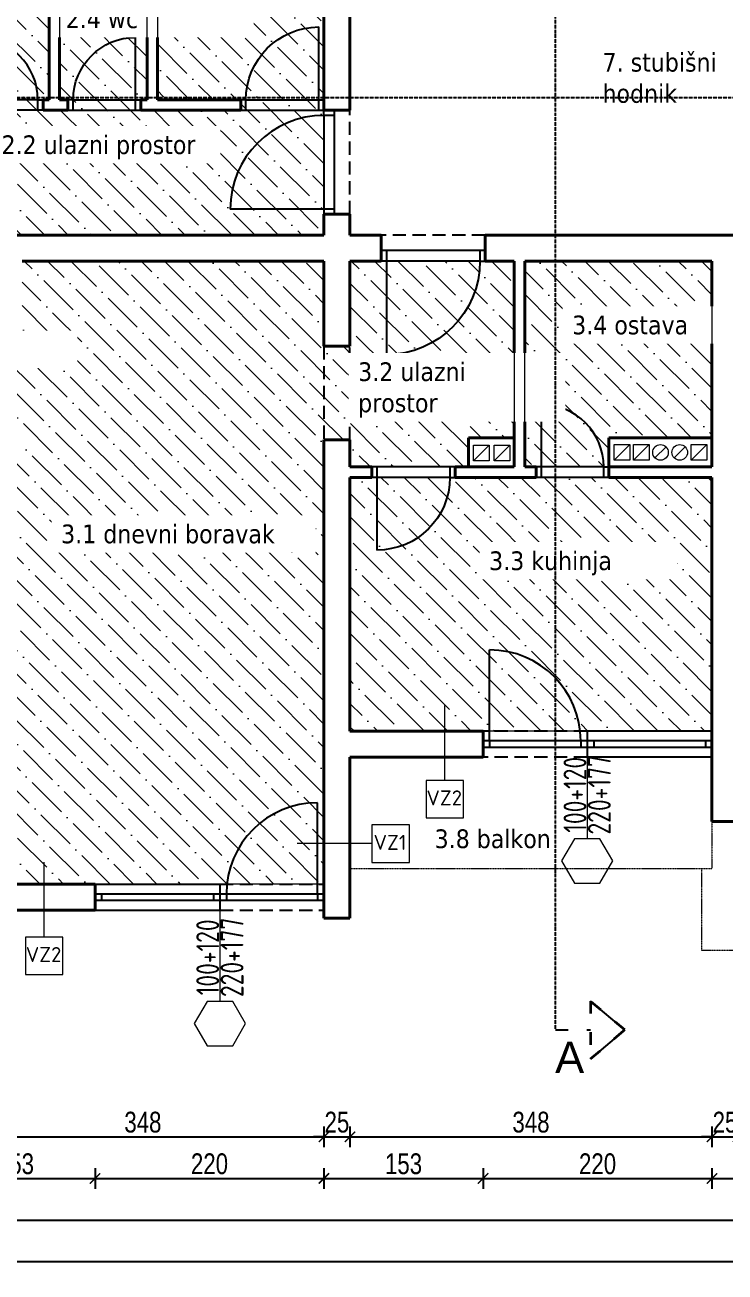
# Model space of a CAD drawing. Header units: millimetres. Extents: x 195897 to 285417, y -229751 to -116129.
# Drawn here: x 209480 to 210153, y -223787 to -222588 of the extents above; entities that cross this region are included whole.
import ezdxf
from ezdxf.enums import TextEntityAlignment as Align

# ---------------------------------------------------------------- set-up
doc = ezdxf.new("R2010")
doc.units = ezdxf.units.MM
doc.header["$PDMODE"] = 2
for name, pattern in [('ACAD_ISO03W100', [30, 12, -18]), ('HIDDEN', [0.375, 0.25, -0.125]), ('HIDDENX2', [19.05, 12.7, -6.35])]:
    doc.linetypes.add(name, pattern=pattern)
doc.layers.get('0').update_dxf_attribs({"lineweight": 0})
doc.layers.get('Defpoints').update_dxf_attribs({"color": 250, "lineweight": 0})
for name, color, linetype, lineweight in [('05-podgled-tanko', 144, 'HIDDEN', 0), ('06-hatch_grijano', 30, 'Continuous', 0), ('07-kote', 70, 'Continuous', 9), ('09-oznaka stavke', 1, 'Continuous', 0), ('5-TX', 113, 'Continuous', 5), ('Kote', 1, 'Continuous', 15), ('TP_01 - 0.50', 1, 'Continuous', 40), ('TP_07 - 0.20', 255, 'Continuous', 20)]:
    doc.layers.add(name, color=color, linetype=linetype, lineweight=lineweight)
for name, color, linetype in [('TP_Hidden', 8, 'HIDDENX2'), ('TP_Otvori', 8, 'Continuous'), ('TP_Otvori.block', 8, 'Continuous'), ('zidovi', 1, 'Continuous')]:
    doc.layers.add(name, color=color, linetype=linetype)
doc.styles.add('isocpeur', font='isocpeur.ttf')
doc.styles.add('OPIS', font='hrcom.shx', dxfattribs={"width": 0.8, "height": 20})
doc.styles.add('tahoma10', font='tahoma.ttf', dxfattribs={"height": 2})
doc.styles.add('Tekst15', font='arial.ttf', dxfattribs={"height": 15})
doc.dimstyles.new('ISO-25', dxfattribs={"dimtxt": 20, "dimasz": 10, "dimexe": 10, "dimexo": 10, "dimgap": 4, "dimtad": 1, "dimdec": 0, "dimtxsty": 'OPIS', "dimblk": 'ARCHTICK', "dimcen": 10, "dimdle": 10, "dimadec": 0, "dimazin": 0, "dimtfac": 1, "dimtdec": 0, "dimtix": 1, "dimtmove": 0, "dimatfit": 3, "dimldrblk": 'ARCHTICK', "dimfxl": 10, "dimfxlon": 1, "dimarcsym": 0})

# ---------------------------------------------------------------- blocks, each defined once
blk = doc.blocks.new('*U656')
at = {"layer": 'TP_Otvori'}
for p, q in [((5, 0), (5, 90)), ((5, 0), (0, 0)), ((95, 0), (5, 0)), ((5, -10), (5, 0)), ((95, -10), (95, 0)), ((95, 0), (100, 0)), ((100, -10), (0, -10))]:
    blk.add_line(p, q, dxfattribs=at)
blk.add_arc((5, 0), 90, 0, 90, dxfattribs=at)
blk = doc.blocks.new('*U655')
at = {"layer": 'TP_Otvori'}
for p, q in [((5, 0), (5, 70)), ((5, 0), (0, 0)), ((75, 0), (5, 0)), ((5, -10), (5, 0)), ((75, -10), (75, 0)), ((75, 0), (80, 0)), ((80, -10), (0, -10))]:
    blk.add_line(p, q, dxfattribs=at)
blk.add_arc((5, 0), 70, 0, 90, dxfattribs=at)
blk = doc.blocks.new('*U658')
at = {"layer": 'TP_Otvori'}
for p, q in [((5, 0), (5, 60)), ((5, 0), (0, 0)), ((65, 0), (5, 0)), ((5, -10), (5, 0)), ((65, -10), (65, 0)), ((65, 0), (70, 0)), ((70, -10), (0, -10))]:
    blk.add_line(p, q, dxfattribs=at)
blk.add_arc((5, 0), 60, 0, 90, dxfattribs=at)
blk = doc.blocks.new('_ArchTick')
at = {"color": 0, "linetype": 'ByBlock', "lineweight": 0, "const_width": 0.15}
blk.add_lwpolyline([(-0.5, -0.5), (0.5, 0.5)], dxfattribs=at)
blk = doc.blocks.new('*D951')
at = {"layer": '07-kote', "color": 0, "linetype": 'Continuous', "lineweight": -2, "ltscale": 0.5, "transparency": 16777216}
for p, q in [((209419.4, -223647.1), (209419.4, -223667.1)), ((209767.4, -223647.1), (209767.4, -223667.1)), ((209409.4, -223657.1), (209777.4, -223657.1))]:
    blk.add_line(p, q, dxfattribs=at)
at = {"layer": 'Defpoints', "color": 0, "linetype": 'Continuous', "ltscale": 0.5, "transparency": 16777216}
for p in [(209419.4, -223509), (209767.4, -223514.5), (209767.4, -223657.1)]:
    blk.add_point(p, dxfattribs=at)
at = {"layer": '07-kote', "color": 0, "linetype": 'Continuous', "lineweight": -2, "ltscale": 0.5, "transparency": 16777216, "xscale": 10, "yscale": 10, "zscale": 10, "rotation": 180}
blk.add_blockref('_ArchTick', (209419.4, -223657.1), dxfattribs=at)
at = {"layer": '07-kote', "color": 0, "linetype": 'Continuous', "lineweight": -2, "ltscale": 0.5, "transparency": 16777216, "xscale": 10, "yscale": 10, "zscale": 10}
blk.add_blockref('_ArchTick', (209767.4, -223657.1), dxfattribs=at)
at = {"layer": '07-kote', "color": 0, "linetype": 'Continuous', "lineweight": 15, "ltscale": 0.5, "transparency": 16777216, "insert": (209593.4, -223643.1), "char_height": 20, "attachment_point": 5, "style": 'OPIS'}
blk.add_mtext('348', dxfattribs=at)
blk = doc.blocks.new('*D952')
at = {"layer": '07-kote', "color": 0, "linetype": 'Continuous', "lineweight": -2, "ltscale": 0.5, "transparency": 16777216}
for p, q in [((209767.4, -223647.1), (209767.4, -223667.1)), ((209792.4, -223647.1), (209792.4, -223667.1)), ((209767.4, -223657.1), (209757.4, -223657.1)), ((209767.4, -223657.1), (209792.4, -223657.1)), ((209792.4, -223657.1), (209802.4, -223657.1))]:
    blk.add_line(p, q, dxfattribs=at)
at = {"layer": 'Defpoints', "color": 0, "linetype": 'Continuous', "ltscale": 0.5, "transparency": 16777216}
for p in [(209767.4, -223514.5), (209792.4, -223514.5), (209792.4, -223657.1)]:
    blk.add_point(p, dxfattribs=at)
at = {"layer": '07-kote', "color": 0, "linetype": 'Continuous', "lineweight": -2, "ltscale": 0.5, "transparency": 16777216, "xscale": 10, "yscale": 10, "zscale": 10}
blk.add_blockref('_ArchTick', (209767.4, -223657.1), dxfattribs=at)
at = {"layer": '07-kote', "color": 0, "linetype": 'Continuous', "lineweight": -2, "ltscale": 0.5, "transparency": 16777216, "xscale": 10, "yscale": 10, "zscale": 10, "rotation": 180}
blk.add_blockref('_ArchTick', (209792.4, -223657.1), dxfattribs=at)
at = {"layer": '07-kote', "color": 0, "linetype": 'Continuous', "lineweight": 15, "ltscale": 0.5, "transparency": 16777216, "insert": (209779.9, -223643.1), "char_height": 20, "attachment_point": 5, "style": 'OPIS'}
blk.add_mtext('25', dxfattribs=at)
blk = doc.blocks.new('*D953')
at = {"layer": '07-kote', "color": 0, "linetype": 'Continuous', "lineweight": -2, "ltscale": 0.5, "transparency": 16777216}
for p, q in [((209792.4, -223647.1), (209792.4, -223667.1)), ((210140.4, -223647.1), (210140.4, -223667.1)), ((209782.4, -223657.1), (210150.4, -223657.1))]:
    blk.add_line(p, q, dxfattribs=at)
at = {"layer": 'Defpoints', "color": 0, "linetype": 'Continuous', "ltscale": 0.5, "transparency": 16777216}
for p in [(210140.4, -223421.5), (209792.4, -223514.5), (210140.4, -223657.1)]:
    blk.add_point(p, dxfattribs=at)
at = {"layer": '07-kote', "color": 0, "linetype": 'Continuous', "lineweight": -2, "ltscale": 0.5, "transparency": 16777216, "xscale": 10, "yscale": 10, "zscale": 10, "rotation": 180}
blk.add_blockref('_ArchTick', (209792.4, -223657.1), dxfattribs=at)
at = {"layer": '07-kote', "color": 0, "linetype": 'Continuous', "lineweight": -2, "ltscale": 0.5, "transparency": 16777216, "xscale": 10, "yscale": 10, "zscale": 10}
blk.add_blockref('_ArchTick', (210140.4, -223657.1), dxfattribs=at)
at = {"layer": '07-kote', "color": 0, "linetype": 'Continuous', "lineweight": 15, "ltscale": 0.5, "transparency": 16777216, "insert": (209966.4, -223643.1), "char_height": 20, "attachment_point": 5, "style": 'OPIS'}
blk.add_mtext('348', dxfattribs=at)
blk = doc.blocks.new('*D954')
at = {"layer": '07-kote', "color": 0, "linetype": 'Continuous', "lineweight": -2, "ltscale": 0.5, "transparency": 16777216}
for p, q in [((210140.4, -223647.1), (210140.4, -223667.1)), ((210165.4, -223647.1), (210165.4, -223667.1)), ((210140.4, -223657.1), (210130.4, -223657.1)), ((210140.4, -223657.1), (210165.4, -223657.1)), ((210165.4, -223657.1), (210175.4, -223657.1))]:
    blk.add_line(p, q, dxfattribs=at)
at = {"layer": 'Defpoints', "color": 0, "linetype": 'Continuous', "ltscale": 0.5, "transparency": 16777216}
for p in [(210140.4, -223421.5), (210165.4, -223421.5), (210165.4, -223657.1)]:
    blk.add_point(p, dxfattribs=at)
at = {"layer": '07-kote', "color": 0, "linetype": 'Continuous', "lineweight": -2, "ltscale": 0.5, "transparency": 16777216, "xscale": 10, "yscale": 10, "zscale": 10}
blk.add_blockref('_ArchTick', (210140.4, -223657.1), dxfattribs=at)
at = {"layer": '07-kote', "color": 0, "linetype": 'Continuous', "lineweight": -2, "ltscale": 0.5, "transparency": 16777216, "xscale": 10, "yscale": 10, "zscale": 10, "rotation": 180}
blk.add_blockref('_ArchTick', (210165.4, -223657.1), dxfattribs=at)
at = {"layer": '07-kote', "color": 0, "linetype": 'Continuous', "lineweight": 15, "ltscale": 0.5, "transparency": 16777216, "insert": (210152.9, -223643.1), "char_height": 20, "attachment_point": 5, "style": 'OPIS'}
blk.add_mtext('25', dxfattribs=at)
blk = doc.blocks.new('*D978')
at = {"layer": '07-kote', "color": 0, "linetype": 'Continuous', "lineweight": -2, "ltscale": 0.5, "transparency": 16777216}
for p, q in [((209384.4, -223697.1), (209557.4, -223697.1)), ((209394.4, -223687.1), (209394.4, -223707.1)), ((209547.4, -223687.1), (209547.4, -223707.1))]:
    blk.add_line(p, q, dxfattribs=at)
at = {"layer": 'Defpoints', "color": 0, "linetype": 'Continuous', "ltscale": 0.5, "transparency": 16777216}
for p in [(209394.4, -223404.7), (209547.4, -223509.7), (209547.4, -223697.1)]:
    blk.add_point(p, dxfattribs=at)
at = {"layer": '07-kote', "color": 0, "linetype": 'Continuous', "lineweight": -2, "ltscale": 0.5, "transparency": 16777216, "xscale": 10, "yscale": 10, "zscale": 10, "rotation": 180}
blk.add_blockref('_ArchTick', (209394.4, -223697.1), dxfattribs=at)
at = {"layer": '07-kote', "color": 0, "linetype": 'Continuous', "lineweight": -2, "ltscale": 0.5, "transparency": 16777216, "xscale": 10, "yscale": 10, "zscale": 10}
blk.add_blockref('_ArchTick', (209547.4, -223697.1), dxfattribs=at)
at = {"layer": '07-kote', "color": 0, "linetype": 'Continuous', "lineweight": 15, "ltscale": 0.5, "transparency": 16777216, "insert": (209470.9, -223683.1), "char_height": 20, "attachment_point": 5, "style": 'OPIS'}
blk.add_mtext('153', dxfattribs=at)
blk = doc.blocks.new('*D979')
at = {"layer": '07-kote', "color": 0, "linetype": 'Continuous', "lineweight": -2, "ltscale": 0.5, "transparency": 16777216}
for p, q in [((209537.4, -223697.1), (209777.4, -223697.1)), ((209547.4, -223687.1), (209547.4, -223707.1)), ((209767.4, -223687.1), (209767.4, -223707.1))]:
    blk.add_line(p, q, dxfattribs=at)
at = {"layer": 'Defpoints', "color": 0, "linetype": 'Continuous', "ltscale": 0.5, "transparency": 16777216}
for p in [(209547.4, -223509.7), (209767.4, -223517.7), (209767.4, -223697.1)]:
    blk.add_point(p, dxfattribs=at)
at = {"layer": '07-kote', "color": 0, "linetype": 'Continuous', "lineweight": -2, "ltscale": 0.5, "transparency": 16777216, "xscale": 10, "yscale": 10, "zscale": 10, "rotation": 180}
blk.add_blockref('_ArchTick', (209547.4, -223697.1), dxfattribs=at)
at = {"layer": '07-kote', "color": 0, "linetype": 'Continuous', "lineweight": -2, "ltscale": 0.5, "transparency": 16777216, "xscale": 10, "yscale": 10, "zscale": 10}
blk.add_blockref('_ArchTick', (209767.4, -223697.1), dxfattribs=at)
at = {"layer": '07-kote', "color": 0, "linetype": 'Continuous', "lineweight": 15, "ltscale": 0.5, "transparency": 16777216, "insert": (209657.4, -223683.1), "char_height": 20, "attachment_point": 5, "style": 'OPIS'}
blk.add_mtext('220', dxfattribs=at)
blk = doc.blocks.new('*D980')
at = {"layer": '07-kote', "color": 0, "linetype": 'Continuous', "lineweight": -2, "ltscale": 0.5, "transparency": 16777216}
for p, q in [((209757.4, -223697.1), (209930.4, -223697.1)), ((209767.4, -223687.1), (209767.4, -223707.1)), ((209920.4, -223687.1), (209920.4, -223707.1))]:
    blk.add_line(p, q, dxfattribs=at)
at = {"layer": 'Defpoints', "color": 0, "linetype": 'Continuous', "ltscale": 0.5, "transparency": 16777216}
for p in [(209920.4, -223362.7), (209767.4, -223517.7), (209920.4, -223697.1)]:
    blk.add_point(p, dxfattribs=at)
at = {"layer": '07-kote', "color": 0, "linetype": 'Continuous', "lineweight": -2, "ltscale": 0.5, "transparency": 16777216, "xscale": 10, "yscale": 10, "zscale": 10, "rotation": 180}
blk.add_blockref('_ArchTick', (209767.4, -223697.1), dxfattribs=at)
at = {"layer": '07-kote', "color": 0, "linetype": 'Continuous', "lineweight": -2, "ltscale": 0.5, "transparency": 16777216, "xscale": 10, "yscale": 10, "zscale": 10}
blk.add_blockref('_ArchTick', (209920.4, -223697.1), dxfattribs=at)
at = {"layer": '07-kote', "color": 0, "linetype": 'Continuous', "lineweight": 15, "ltscale": 0.5, "transparency": 16777216, "insert": (209843.9, -223683.1), "char_height": 20, "attachment_point": 5, "style": 'OPIS'}
blk.add_mtext('153', dxfattribs=at)
blk = doc.blocks.new('*D981')
at = {"layer": '07-kote', "color": 0, "linetype": 'Continuous', "lineweight": -2, "ltscale": 0.5, "transparency": 16777216}
for p, q in [((209910.4, -223697.1), (210150.4, -223697.1)), ((209920.4, -223687.1), (209920.4, -223707.1)), ((210140.4, -223687.1), (210140.4, -223707.1))]:
    blk.add_line(p, q, dxfattribs=at)
at = {"layer": 'Defpoints', "color": 0, "linetype": 'Continuous', "ltscale": 0.5, "transparency": 16777216}
for p in [(209920.4, -223362.7), (210140.4, -223362.7), (210140.4, -223697.1)]:
    blk.add_point(p, dxfattribs=at)
at = {"layer": '07-kote', "color": 0, "linetype": 'Continuous', "lineweight": -2, "ltscale": 0.5, "transparency": 16777216, "xscale": 10, "yscale": 10, "zscale": 10, "rotation": 180}
blk.add_blockref('_ArchTick', (209920.4, -223697.1), dxfattribs=at)
at = {"layer": '07-kote', "color": 0, "linetype": 'Continuous', "lineweight": -2, "ltscale": 0.5, "transparency": 16777216, "xscale": 10, "yscale": 10, "zscale": 10}
blk.add_blockref('_ArchTick', (210140.4, -223697.1), dxfattribs=at)
at = {"layer": '07-kote', "color": 0, "linetype": 'Continuous', "lineweight": 15, "ltscale": 0.5, "transparency": 16777216, "insert": (210030.4, -223683.1), "char_height": 20, "attachment_point": 5, "style": 'OPIS'}
blk.add_mtext('220', dxfattribs=at)
blk = doc.blocks.new('*D982')
at = {"layer": '07-kote', "color": 0, "linetype": 'Continuous', "lineweight": -2, "ltscale": 0.5, "transparency": 16777216}
for p, q in [((210130.4, -223697.1), (210255.4, -223697.1)), ((210140.4, -223687.1), (210140.4, -223707.1)), ((210245.4, -223687.1), (210245.4, -223707.1))]:
    blk.add_line(p, q, dxfattribs=at)
at = {"layer": 'Defpoints', "color": 0, "linetype": 'Continuous', "ltscale": 0.5, "transparency": 16777216}
for p in [(210140.4, -223362.7), (210245.4, -223369.7), (210245.4, -223697.1)]:
    blk.add_point(p, dxfattribs=at)
at = {"layer": '07-kote', "color": 0, "linetype": 'Continuous', "lineweight": -2, "ltscale": 0.5, "transparency": 16777216, "xscale": 10, "yscale": 10, "zscale": 10, "rotation": 180}
blk.add_blockref('_ArchTick', (210140.4, -223697.1), dxfattribs=at)
at = {"layer": '07-kote', "color": 0, "linetype": 'Continuous', "lineweight": -2, "ltscale": 0.5, "transparency": 16777216, "xscale": 10, "yscale": 10, "zscale": 10}
blk.add_blockref('_ArchTick', (210245.4, -223697.1), dxfattribs=at)
at = {"layer": '07-kote', "color": 0, "linetype": 'Continuous', "lineweight": 15, "ltscale": 0.5, "transparency": 16777216, "insert": (210192.9, -223683.1), "char_height": 20, "attachment_point": 5, "style": 'OPIS'}
blk.add_mtext('105', dxfattribs=at)
blk = doc.blocks.new('*D1029')
at = {"layer": '07-kote', "color": 0, "linetype": 'Continuous', "lineweight": -2, "ltscale": 0.5, "transparency": 16777216}
for p, q in [((211911, -223225), (211911, -223424)), ((211901, -223235), (211921, -223235)), ((211901, -223414), (211921, -223414))]:
    blk.add_line(p, q, dxfattribs=at)
at = {"layer": 'Defpoints', "color": 0, "linetype": 'Continuous', "ltscale": 0.5, "transparency": 16777216}
for p in [(211361.8, -223235), (209625.8, -223414), (211911, -223414)]:
    blk.add_point(p, dxfattribs=at)
at = {"layer": '07-kote', "color": 0, "linetype": 'Continuous', "lineweight": -2, "ltscale": 0.5, "transparency": 16777216, "xscale": 10, "yscale": 10, "zscale": 10}
for p, rotation in [((211911, -223235), 90), ((211911, -223414), 270)]:
    blk.add_blockref('_ArchTick', p, dxfattribs=dict(at, rotation=rotation))
at = {"layer": '07-kote', "color": 0, "linetype": 'Continuous', "lineweight": 15, "ltscale": 0.5, "transparency": 16777216, "insert": (211897, -223324.5), "char_height": 20, "attachment_point": 5, "rotation": 90, "style": 'OPIS'}
blk.add_mtext('179', dxfattribs=at)
blk = doc.blocks.new('*D1030')
at = {"layer": '07-kote', "color": 0, "linetype": 'Continuous', "lineweight": -2, "ltscale": 0.5, "transparency": 16777216}
for p, q in [((211911, -223414), (211911, -223404)), ((211901, -223414), (211921, -223414)), ((211911, -223414), (211911, -223439)), ((211901, -223439), (211921, -223439)), ((211911, -223439), (211911, -223449))]:
    blk.add_line(p, q, dxfattribs=at)
at = {"layer": 'Defpoints', "color": 0, "linetype": 'Continuous', "ltscale": 0.5, "transparency": 16777216}
for p in [(209625.8, -223414), (209625.8, -223439), (211911, -223439)]:
    blk.add_point(p, dxfattribs=at)
at = {"layer": '07-kote', "color": 0, "linetype": 'Continuous', "lineweight": -2, "ltscale": 0.5, "transparency": 16777216, "xscale": 10, "yscale": 10, "zscale": 10}
for p, rotation in [((211911, -223414), 270), ((211911, -223439), 90)]:
    blk.add_blockref('_ArchTick', p, dxfattribs=dict(at, rotation=rotation))
at = {"layer": '07-kote', "color": 0, "linetype": 'Continuous', "lineweight": 15, "ltscale": 0.5, "transparency": 16777216, "insert": (211897, -223426.5), "char_height": 20, "attachment_point": 5, "rotation": 90, "style": 'OPIS'}
blk.add_mtext('25', dxfattribs=at)
blk = doc.blocks.new('*D1031')
at = {"layer": '07-kote', "color": 0, "linetype": 'Continuous', "lineweight": -2, "ltscale": 0.5, "transparency": 16777216}
for p, q in [((211911, -223429), (211911, -223457)), ((211901, -223439), (211921, -223439)), ((211901, -223447), (211921, -223447))]:
    blk.add_line(p, q, dxfattribs=at)
at = {"layer": 'Defpoints', "color": 0, "linetype": 'Continuous', "ltscale": 0.5, "transparency": 16777216}
for p in [(209625.8, -223439), (209934.8, -223447), (211911, -223447)]:
    blk.add_point(p, dxfattribs=at)
at = {"layer": '07-kote', "color": 0, "linetype": 'Continuous', "lineweight": -2, "ltscale": 0.5, "transparency": 16777216, "xscale": 10, "yscale": 10, "zscale": 10}
for p, rotation in [((211911, -223439), 90), ((211911, -223447), 270)]:
    blk.add_blockref('_ArchTick', p, dxfattribs=dict(at, rotation=rotation))
at = {"layer": '07-kote', "color": 0, "linetype": 'Continuous', "lineweight": 15, "ltscale": 0.5, "transparency": 16777216, "insert": (211884.8, -223461.2), "char_height": 20, "attachment_point": 5, "rotation": 90, "style": 'OPIS'}
blk.add_mtext('8', dxfattribs=at)
blk = doc.blocks.new('*D1151')
at = {"layer": '07-kote', "color": 0, "linetype": 'ByBlock', "lineweight": -2, "ltscale": 5, "transparency": 16777216}
for p, q in [((208722.4, -221724), (208722.4, -223524)), ((208732.4, -221734), (208712.4, -221734)), ((208732.4, -223514), (208712.4, -223514))]:
    blk.add_line(p, q, dxfattribs=at)
at = {"layer": 'Defpoints', "color": 0, "linetype": 'ByBlock', "ltscale": 5, "transparency": 16777216}
for p in [(209792.4, -221734), (208722.4, -223514), (209394.4, -223514)]:
    blk.add_point(p, dxfattribs=at)
at = {"layer": '07-kote', "color": 0, "linetype": 'ByBlock', "lineweight": -2, "ltscale": 5, "transparency": 16777216, "xscale": 10, "yscale": 10, "zscale": 10}
for p, rotation in [((208722.4, -221734), 90), ((208722.4, -223514), 270)]:
    blk.add_blockref('_ArchTick', p, dxfattribs=dict(at, rotation=rotation))
at = {"layer": '07-kote', "color": 0, "linetype": 'ByBlock', "ltscale": 5, "transparency": 16777216, "insert": (208708.4, -222624), "char_height": 20, "attachment_point": 5, "rotation": 90, "style": 'OPIS'}
blk.add_mtext('1780', dxfattribs=at)
blk = doc.blocks.new('*D1154')
at = {"layer": '07-kote', "color": 0, "linetype": 'ByBlock', "lineweight": -2, "ltscale": 5, "transparency": 16777216}
for p, q in [((209021.4, -223727.1), (209021.4, -223747.1)), ((211655.4, -223727.1), (211655.4, -223747.1)), ((209011.4, -223737.1), (211665.4, -223737.1))]:
    blk.add_line(p, q, dxfattribs=at)
at = {"layer": 'Defpoints', "color": 0, "linetype": 'ByBlock', "ltscale": 5, "transparency": 16777216}
for p in [(211655.4, -223234), (209021.4, -223419), (211655.4, -223737.1)]:
    blk.add_point(p, dxfattribs=at)
at = {"layer": '07-kote', "color": 0, "linetype": 'ByBlock', "lineweight": -2, "ltscale": 5, "transparency": 16777216, "xscale": 10, "yscale": 10, "zscale": 10, "rotation": 180}
blk.add_blockref('_ArchTick', (209021.4, -223737.1), dxfattribs=at)
at = {"layer": '07-kote', "color": 0, "linetype": 'ByBlock', "lineweight": -2, "ltscale": 5, "transparency": 16777216, "xscale": 10, "yscale": 10, "zscale": 10}
blk.add_blockref('_ArchTick', (211655.4, -223737.1), dxfattribs=at)
at = {"layer": '07-kote', "color": 0, "linetype": 'ByBlock', "ltscale": 5, "transparency": 16777216, "insert": (210338.4, -223723.1), "char_height": 20, "attachment_point": 5, "style": 'OPIS'}
blk.add_mtext('2634', dxfattribs=at)
blk = doc.blocks.new('*D1156')
at = {"layer": '07-kote', "color": 0, "linetype": 'ByBlock', "lineweight": -2, "ltscale": 5, "transparency": 16777216}
for p, q in [((211951, -223344), (211951, -223457)), ((211941, -223354), (211961, -223354)), ((211941, -223447), (211961, -223447))]:
    blk.add_line(p, q, dxfattribs=at)
at = {"layer": 'Defpoints', "color": 0, "linetype": 'ByBlock', "ltscale": 5, "transparency": 16777216}
for p in [(211630.4, -223354), (209792.4, -223447), (211951, -223447)]:
    blk.add_point(p, dxfattribs=at)
at = {"layer": '07-kote', "color": 0, "linetype": 'ByBlock', "lineweight": -2, "ltscale": 5, "transparency": 16777216, "xscale": 10, "yscale": 10, "zscale": 10}
for p, rotation in [((211951, -223354), 90), ((211951, -223447), 270)]:
    blk.add_blockref('_ArchTick', p, dxfattribs=dict(at, rotation=rotation))
at = {"layer": '07-kote', "color": 0, "linetype": 'ByBlock', "ltscale": 5, "transparency": 16777216, "insert": (211937, -223400.5), "char_height": 20, "attachment_point": 5, "rotation": 90, "style": 'OPIS'}
blk.add_mtext('93', dxfattribs=at)
blk = doc.blocks.new('*D1157')
at = {"layer": '07-kote', "color": 0, "linetype": 'ByBlock', "lineweight": -2, "ltscale": 5, "transparency": 16777216}
for p, q in [((211941, -223447), (211961, -223447)), ((211951, -223437), (211951, -223524)), ((211941, -223514), (211961, -223514))]:
    blk.add_line(p, q, dxfattribs=at)
at = {"layer": 'Defpoints', "color": 0, "linetype": 'ByBlock', "ltscale": 5, "transparency": 16777216}
for p in [(209792.4, -223447), (209394.4, -223514), (211951, -223514)]:
    blk.add_point(p, dxfattribs=at)
at = {"layer": '07-kote', "color": 0, "linetype": 'ByBlock', "lineweight": -2, "ltscale": 5, "transparency": 16777216, "xscale": 10, "yscale": 10, "zscale": 10}
for p, rotation in [((211951, -223447), 90), ((211951, -223514), 270)]:
    blk.add_blockref('_ArchTick', p, dxfattribs=dict(at, rotation=rotation))
at = {"layer": '07-kote', "color": 0, "linetype": 'ByBlock', "ltscale": 5, "transparency": 16777216, "insert": (211937, -223480.5), "char_height": 20, "attachment_point": 5, "rotation": 90, "style": 'OPIS'}
blk.add_mtext('67', dxfattribs=at)
blk = doc.blocks.new('*D1170')
at = {"layer": '07-kote', "color": 0, "linetype": 'ByBlock', "lineweight": -2, "ltscale": 5, "transparency": 16777216}
for p, q in [((208966.4, -223767.1), (208966.4, -223787.1)), ((211710.4, -223767.1), (211710.4, -223787.1)), ((208956.4, -223777.1), (211720.4, -223777.1))]:
    blk.add_line(p, q, dxfattribs=at)
at = {"layer": 'Defpoints', "color": 0, "linetype": 'ByBlock', "ltscale": 5, "transparency": 16777216}
for p in [(208966.4, -223747.1), (211710.4, -223747.1), (211710.4, -223777.1)]:
    blk.add_point(p, dxfattribs=at)
at = {"layer": '07-kote', "color": 0, "linetype": 'ByBlock', "lineweight": -2, "ltscale": 5, "transparency": 16777216, "xscale": 10, "yscale": 10, "zscale": 10, "rotation": 180}
blk.add_blockref('_ArchTick', (208966.4, -223777.1), dxfattribs=at)
at = {"layer": '07-kote', "color": 0, "linetype": 'ByBlock', "lineweight": -2, "ltscale": 5, "transparency": 16777216, "xscale": 10, "yscale": 10, "zscale": 10}
blk.add_blockref('_ArchTick', (211710.4, -223777.1), dxfattribs=at)
at = {"layer": '07-kote', "color": 0, "linetype": 'ByBlock', "ltscale": 5, "transparency": 16777216, "insert": (210338.4, -223763.1), "char_height": 20, "attachment_point": 5, "style": 'OPIS'}
blk.add_mtext('2744', dxfattribs=at)
blk = doc.blocks.new('*U65')
at = {"ltscale": 0.1}
blk.add_line((0.125, 0.375), (0.625, 0.375), dxfattribs=at)
blk.add_lwpolyline([(-0.125, 0.25), (-0.125, 0.5), (0.125, 0.5), (0.125, 0.25)], close=True, dxfattribs=at)
at = {"style": 'isocpeur'}
blk.add_attdef('sl', text='', height=0.1, dxfattribs=at).set_placement((0.005, 0.3336), align=Align.CENTER)
blk = doc.blocks.new('*U511')
at = {"ltscale": 0.1}
blk.add_line((0, 0.5), (0, 1), dxfattribs=at)
blk.add_lwpolyline([(0.125, 0.25), (-0.125, 0.25), (-0.125, 0.5), (0.125, 0.5)], close=True, dxfattribs=at)
at = {"style": 'isocpeur'}
blk.add_attdef('sl', text='', height=0.1, dxfattribs=at).set_placement((0.005, 0.3336), align=Align.CENTER)
blk = doc.blocks.new('*U1894')
blk.add_lwpolyline([(0, 31), (0, -59.2)])
blk.add_lwpolyline([(-12.6, -59.2), (-25.2, -81), (-12.6, -102.9), (12.6, -102.9), (25.2, -81), (12.6, -59.2)], close=True)
at = {"style": 'isocpeur', "width": 0.75}
for tag, p in [('SIR', (-12, -15.6)), ('VIS', (12, -15.6))]:
    blk.add_attdef(tag, text='', height=15, rotation=90, dxfattribs=at).set_placement(p, align=Align.MIDDLE)
blk.add_attdef('BR', text='', height=20, dxfattribs=at).set_placement((0, -81), align=Align.MIDDLE_CENTER)

msp = doc.modelspace()

# ---------------------------------------------------------------- hatches: boundary and pattern name
at = {"layer": '06-hatch_grijano'}
h = msp.add_hatch(dxfattribs=at)
h.set_pattern_fill('ANSI36', color=256, scale=5, angle=270, style=0)
h.paths.add_polyline_path([(209394.4, -222209), (209046.4, -222209), (209046.4, -222790), (209394.4, -222790), (209394.4, -222770), (209419.4, -222770), (209419.4, -222790), (209767.4, -222790), (209767.4, -222414), (209607.4, -222414), (209607.4, -222660), (209687.4, -222660), (209687.4, -222670), (209591.4, -222670), (209591.4, -222660), (209597.4, -222660), (209597.4, -222564), (209591.4, -222564), (209591.4, -222554), (209597.4, -222554), (209597.4, -222414), (209513.4, -222414), (209513.4, -222554), (209521.4, -222554), (209521.4, -222564), (209513.4, -222564), (209513.4, -222660), (209521.4, -222660), (209521.4, -222670), (209497.4, -222670), (209497.4, -222660), (209503.4, -222660), (209503.4, -222564), (209497.4, -222564), (209497.4, -222554), (209503.4, -222554), (209503.4, -222414), (209419.4, -222414), (209419.4, -222554), (209427.4, -222554), (209427.4, -222564), (209419.4, -222564), (209419.4, -222660), (209427.4, -222660), (209427.4, -222670), (209394.4, -222670)])
h.paths.add_polyline_path([(209451.7, -222722.6), (209651.3, -222722.6), (209651.3, -222683.7), (209451.7, -222683.7)], flags=24)
h.paths.add_polyline_path([(209137.2, -222494.1), (209355.7, -222494.1), (209355.7, -222455.2), (209137.2, -222455.2)], flags=24)
h.paths.add_polyline_path([(209167.3, -222529.5), (209279.9, -222529.5), (209279.9, -222490.6), (209167.3, -222490.6)], flags=24)
h.paths.add_polyline_path([(209688.9, -222339.3), (209888.6, -222339.3), (209888.6, -222300.4), (209688.9, -222300.4)], flags=9)
h.paths.add_polyline_path([(209480.2, -222342.3), (209561.3, -222342.3), (209561.3, -222303.4), (209480.2, -222303.4)], flags=25)
h = msp.add_hatch(dxfattribs=at)
h.set_pattern_fill('ANSI36', color=256, scale=5, angle=270, style=0)
h.paths.add_polyline_path([(209046.4, -222840), (209096.4, -222840), (209096.4, -222815), (209294.4, -222815), (209294.4, -222897), (209304.4, -222897), (209304.4, -222815), (209394.4, -222815), (209394.4, -222875), (209419.4, -222875), (209419.4, -222850), (209467.4, -222850), (209467.4, -222890), (209477.4, -222890), (209477.4, -222815), (209767.4, -222815), (209767.4, -222897), (209792.4, -222897), (209792.4, -222815), (209950.4, -222815), (209950.4, -222985), (209906.4, -222985), (209906.4, -223013), (209792.4, -223013), (209792.4, -222987), (209767.4, -222987), (209767.4, -223414), (209419.4, -223414), (209419.4, -223003), (209477.4, -223003), (209477.4, -222980), (209467.4, -222980), (209467.4, -222993), (209304.4, -222993), (209304.4, -222972), (209294.4, -222972), (209294.4, -222993), (209046.4, -222993)])
h.paths.add_polyline_path([(209794.2, -222970.9), (209908.8, -222970.9), (209908.8, -222902), (209794.2, -222902)], flags=24)
h.paths.add_polyline_path([(209509.2, -223096.8), (209727.7, -223096.8), (209727.7, -223057.9), (209509.2, -223057.9)], flags=24)
h.paths.add_polyline_path([(209343.9, -222919.5), (209468.4, -222919.5), (209468.4, -222880.6), (209343.9, -222880.6)], flags=24)
h.paths.add_polyline_path([(209091.9, -222899.9), (209253.3, -222899.9), (209253.3, -222861), (209091.9, -222861)], flags=24)
h.paths.add_polyline_path([(209160.5, -223150.7), (209270.6, -223150.7), (209270.6, -223111.8), (209160.5, -223111.8)], flags=25)
h.paths.add_polyline_path([(209920.5, -223122.6), (210051.1, -223122.6), (210051.1, -223083.7), (209920.5, -223083.7)], flags=9)
h = msp.add_hatch(dxfattribs=at)
h.set_pattern_fill('ANSI36', color=256, scale=5, angle=270, style=0)
h.paths.add_polyline_path([(209960.4, -222815), (210140.4, -222815), (210140.4, -222985), (210041.4, -222985), (210041.4, -223013), (209960.4, -223013)])
h.paths.add_polyline_path([(210000.3, -222895.5), (210122.6, -222895.5), (210122.6, -222856.6), (210000.3, -222856.6)], flags=24)
h = msp.add_hatch(dxfattribs=at)
h.set_pattern_fill('ANSI36', color=256, scale=5, angle=270, style=0)
h.paths.add_polyline_path([(209792.4, -223023), (210140.4, -223023), (210140.4, -223267), (209792.4, -223267)])
h.paths.add_polyline_path([(209920.5, -223122.6), (210051.1, -223122.6), (210051.1, -223083.7), (209920.5, -223083.7)], flags=24)

# ---------------------------------------------------------------- linework, layer by layer
at = {"layer": '05-podgled-tanko'}
for p in [(210140.4, -223354), (209792.4, -223399)]:
    msp.add_line(p, (210140.4, -223399), dxfattribs=at).dxf.unprotected_set("ltscale", 0)
msp.add_lwpolyline([(210140.4, -223354), (210169.2, -223354), (210169.2, -223477.8), (210130.6, -223477.8), (210130.6, -223399)], dxfattribs=at).dxf.unprotected_set("ltscale", 0)
at = {"layer": 'Defpoints', "linetype": 'ByBlock', "ltscale": 5}
for points in [[(208801.4, -223657.1), (212031, -223657.1)], [(208801.4, -223697.1), (212031, -223697.1)], [(208801.4, -223737.1), (212031, -223737.1)], [(208801.4, -223777.1), (212031, -223777.1)]]:
    msp.add_lwpolyline(points, dxfattribs=at)
at = {"layer": 'TP_01 - 0.50'}
for p, q in [((209607.4, -222414), (209607.4, -222660)), ((209767.4, -222414), (209767.4, -222660)), ((209792.4, -222414), (209792.4, -222670)), ((209503.4, -222564), (209503.4, -222660)), ((209513.4, -222564), (209513.4, -222660)), ((209597.4, -222564), (209597.4, -222660)), ((209497.4, -222660), (209503.4, -222660)), ((209497.4, -222660), (209497.4, -222670)), ((209521.4, -222660), (209513.4, -222660)), ((209521.4, -222660), (209521.4, -222670)), ((209597.4, -222660), (209591.4, -222660)), ((209591.4, -222660), (209591.4, -222670)), ((209607.4, -222660), (209687.4, -222660)), ((209687.4, -222660), (209687.4, -222670)), ((209767.4, -222660), (209767.4, -222670)), ((209497.4, -222670), (209521.4, -222670)), ((209591.4, -222670), (209687.4, -222670)), ((209792.4, -222670), (209767.4, -222670)), ((209767.4, -222770), (209767.4, -222790)), ((209792.4, -222770), (209767.4, -222770)), ((209792.4, -222770), (209792.4, -222790)), ((209419.4, -222790), (209767.4, -222790)), ((209792.4, -222790), (209822.4, -222790)), ((209822.4, -222790), (209822.4, -222815)), ((209922.4, -222790), (210165.4, -222790)), ((209922.4, -222790), (209922.4, -222815)), ((209477.4, -222815), (209767.4, -222815)), ((209767.4, -222815), (209767.4, -222897)), ((209792.4, -222815), (209822.4, -222815)), ((209792.4, -222815), (209792.4, -222897)), ((209922.4, -222815), (209950.4, -222815)), ((209950.4, -222815), (209950.4, -223013)), ((209960.4, -222815), (210140.4, -222815)), ((209960.4, -222815), (209960.4, -223013)), ((210140.4, -222815), (210140.4, -223013)), ((209767.4, -222897), (209792.4, -222897)), ((209767.4, -222987), (209767.4, -223414)), ((209767.4, -222987), (209792.4, -222987)), ((209792.4, -222987), (209792.4, -223013)), ((209906.4, -222985), (209906.4, -223013)), ((209950.4, -222985), (209906.4, -222985)), ((210041.4, -222985), (210139.4, -222985)), ((210041.4, -222985), (210041.4, -223013)), ((209792.4, -223013), (209813.4, -223013)), ((209813.4, -223013), (209813.4, -223023)), ((209893.4, -223013), (209950.4, -223013)), ((209893.4, -223013), (209893.4, -223023)), ((209960.4, -223013), (209971.4, -223013)), ((209971.4, -223013), (209971.4, -223023)), ((210041.4, -223013), (210140.4, -223013)), ((210041.4, -223013), (210041.4, -223023)), ((209792.4, -223023), (209792.4, -223267)), ((209792.4, -223023), (209813.4, -223023)), ((209893.4, -223023), (209971.4, -223023)), ((210041.4, -223023), (210140.4, -223023)), ((210140.4, -223023), (210140.4, -223224)), ((210140.4, -223354), (210140.4, -223224)), ((209792.4, -223267), (209920.4, -223267)), ((209920.4, -223292), (209920.4, -223267)), ((209792.4, -223292), (209792.4, -223447)), ((209792.4, -223292), (209920.4, -223292)), ((210140.4, -223354), (210165.4, -223354)), ((209419.4, -223414), (209547.4, -223414)), ((209547.4, -223414), (209547.4, -223439)), ((209767.4, -223414), (209767.4, -223447)), ((209419.4, -223439), (209547.4, -223439)), ((209792.4, -223447), (209767.4, -223447))]:
    msp.add_line(p, q, dxfattribs=at)
at = {"layer": 'TP_07 - 0.20'}
for p, q in [((209926.1, -222992), (209911.1, -223007)), ((209946.1, -222992), (209931.1, -223007)), ((210061.4, -222991.5), (210046.4, -223006.5)), ((210079.9, -222991.5), (210064.9, -223006.5)), ((210096.2, -222993.7), (210085.6, -223004.3)), ((210114.7, -222993.7), (210104.1, -223004.3)), ((210135.4, -222991.5), (210120.4, -223006.5))]:
    msp.add_line(p, q, dxfattribs=at)
for points in [[(209911.1, -222992), (209926.1, -222992), (209926.1, -223007), (209911.1, -223007)], [(209931.1, -222992), (209946.1, -222992), (209946.1, -223007), (209931.1, -223007)], [(210046.4, -222991.5), (210061.4, -222991.5), (210061.4, -223006.5), (210046.4, -223006.5)], [(210064.9, -222991.5), (210079.9, -222991.5), (210079.9, -223006.5), (210064.9, -223006.5)], [(210120.4, -222991.5), (210135.4, -222991.5), (210135.4, -223006.5), (210120.4, -223006.5)]]:
    msp.add_lwpolyline(points, close=True, dxfattribs=at)
for centre in [(210090.9, -222999), (210109.4, -222999)]:
    msp.add_circle(centre, 7.5, dxfattribs=at)
at = {"layer": 'TP_Hidden'}
for p, q in [((209792.4, -222770), (209792.4, -222670)), ((209922.4, -222790), (209822.4, -222790)), ((209767.4, -222897), (209767.4, -222987)), ((209792.4, -222987), (209792.4, -222897)), ((210020.4, -223267), (209920.4, -223267)), ((210020.4, -223292), (209920.4, -223292)), ((209667.4, -223414), (209767.4, -223414)), ((209667.4, -223439), (209767.4, -223439))]:
    msp.add_line(p, q, dxfattribs=at)
at = {"layer": 'TP_Otvori'}
for p, q in [((209926.7, -223276.4), (209926.7, -223188.9)), ((210020.4, -223267), (210020.4, -223292)), ((210140.4, -223267), (210020.4, -223267)), ((210020.4, -223276.4), (209920.4, -223276.4)), ((209926.7, -223276.4), (209926.7, -223282.7)), ((210014.2, -223276.4), (210014.2, -223282.7)), ((210140.4, -223276.4), (210020.4, -223276.4)), ((210026.7, -223276.4), (210026.7, -223282.7)), ((210134.2, -223276.4), (210134.2, -223282.7)), ((210020.4, -223282.7), (209920.4, -223282.7)), ((210140.4, -223282.7), (210020.4, -223282.7)), ((210140.4, -223292), (210020.4, -223292)), ((209761.2, -223423.4), (209761.2, -223335.9)), ((209547.4, -223414), (209667.4, -223414)), ((209667.4, -223414), (209667.4, -223439)), ((209547.4, -223423.4), (209667.4, -223423.4)), ((209547.4, -223429.7), (209667.4, -223429.7)), ((209553.7, -223423.4), (209553.7, -223429.7)), ((209661.2, -223423.4), (209661.2, -223429.7)), ((209667.4, -223423.4), (209767.4, -223423.4)), ((209667.4, -223429.7), (209767.4, -223429.7)), ((209673.7, -223423.4), (209673.7, -223429.7)), ((209761.2, -223423.4), (209761.2, -223429.7)), ((209547.4, -223439), (209667.4, -223439))]:
    msp.add_line(p, q, dxfattribs=at)
for centre, start, end in [((209926.7, -223276.4), 0, 90), ((209761.2, -223423.4), 90, 180)]:
    msp.add_arc(centre, 87.5, start, end, dxfattribs=at)
at = {"layer": 'zidovi'}
for q in [(210023.6, -223526.5), (210023.6, -223582.1)]:
    msp.add_line((210056.5, -223554.3), q, dxfattribs=at)
at = {"layer": 'zidovi', "linetype": 'ACAD_ISO03W100'}
msp.add_line((209990.1, -223554.3), (210023.6, -223554.3), dxfattribs=at)
at = {"layer": 'zidovi', "linetype": 'ACAD_ISO03W100', "lineweight": 35}
msp.add_lwpolyline([(210056.5, -223554.3), (210023.6, -223526.5), (210023.6, -223582.1), (210056.5, -223554.3)], dxfattribs=at)

# ---------------------------------------------------------------- block references
at = {"layer": '09-oznaka stavke', "linetype": 'HIDDEN', "ltscale": 50}
ref = msp.add_blockref('*U1894', (209667.4, -223469.3), dxfattribs=dict(at, xscale=0.9750000000000001, yscale=0.9750000000000001, zscale=0.9750000000000001, rotation=0.001792447738893826))
ref.add_attrib('SIR', '100+120', dxfattribs={"layer": '0', "height": 22, "rotation": 90.0018, "style": 'isocpeur', "width": 0.75}).set_placement((209655.7, -223484.5), align=Align.MIDDLE)
ref.add_attrib('VIS', '220+177', dxfattribs={"layer": '0', "height": 22, "rotation": 90.0018, "style": 'isocpeur', "width": 0.75}).set_placement((209679.1, -223484.5), align=Align.MIDDLE)
at = {"layer": '5-TX'}
ref = msp.add_blockref('*U65', (209831.6, -223429.2), dxfattribs=dict(at, xscale=-144.0000000000024, yscale=144.0000000000024, zscale=144.0000000000024, rotation=0.0001386217754983932))
ref.add_attrib('sl', 'VZ1', dxfattribs={"layer": '0', "height": 14.4, "rotation": 0.0001, "style": 'isocpeur'}).set_placement((209830.9, -223381.2), align=Align.CENTER)
ref = msp.add_blockref('*U511', (209498.6, -223537), dxfattribs=dict(at, xscale=-144.0000000000024, yscale=144.0000000000024, zscale=144.0000000000024, rotation=0.0001386217754983932))
ref.add_attrib('sl', 'VZ2', dxfattribs={"layer": '0', "height": 14.4, "rotation": 0.0001, "style": 'isocpeur'}).set_placement((209497.9, -223489), align=Align.CENTER)
at = {"layer": 'TP_Otvori.block', "xscale": -1}
for name, p in [('*U655', (209767.4, -222660)), ('*U658', (209591.4, -222660))]:
    msp.add_blockref(name, p, dxfattribs=at)
at = {"layer": 'TP_Otvori.block'}
for p in [(209427.4, -222660), (209971.4, -223013)]:
    msp.add_blockref('*U658', p, dxfattribs=at)
at = {"layer": 'TP_Otvori.block', "rotation": 89.99999999999999}
msp.add_blockref('*U656', (209767.4, -222770), dxfattribs=at)
at = {"layer": 'TP_Otvori.block', "xscale": -1, "rotation": 180}
for name, p in [('*U656', (209822.4, -222815)), ('*U655', (209813.4, -223023))]:
    msp.add_blockref(name, p, dxfattribs=at)

# ---------------------------------------------------------------- texts
at = {"layer": '07-kote', "linetype": 'ByBlock', "ltscale": 5, "insert": (210035.2, -222614.9), "char_height": 18, "attachment_point": 1, "style": 'tahoma10', "bg_fill": 2}
msp.add_mtext_dynamic_manual_height_columns('\\pt90;7. stubišni hodnik', width=171.793, gutter_width=10, heights=[70.5], dxfattribs=at)
at = {"layer": 'Kote', "insert": (209989.6, -223565.7), "char_height": 30, "width": 9972.386, "attachment_point": 1, "style": 'Tekst15'}
msp.add_mtext('\\A1;A', dxfattribs=at)

# ---------------------------------------------------------------- dimensions: what is measured, and where the dimension line sits
at = {"layer": '07-kote', "linetype": 'Continuous', "lineweight": 15, "ltscale": 0.5}
for base, p1, p2, picture, middle in [((210245.4, -223697.1), (210140.4, -223362.7), (210245.4, -223369.7), '*D982', (210192.9, -223683.1)), ((209547.4, -223697.1), (209394.4, -223404.7), (209547.4, -223509.7), '*D978', (209470.9, -223683.1)), ((210140.4, -223657.1), (209792.4, -223514.5), (210140.4, -223421.5), '*D953', (209966.4, -223643.1)), ((210165.4, -223657.1), (210140.4, -223421.5), (210165.4, -223421.5), '*D954', (210152.9, -223643.1)), ((209767.4, -223657.1), (209419.4, -223509), (209767.4, -223514.5), '*D951', (209593.4, -223643.1)), ((209767.4, -223697.1), (209547.4, -223509.7), (209767.4, -223517.7), '*D979', (209657.4, -223683.1)), ((209792.4, -223657.1), (209767.4, -223514.5), (209792.4, -223514.5), '*D952', (209779.9, -223643.1))]:
    dim = msp.add_linear_dim(base=base, p1=p1, p2=p2, dimstyle='ISO-25', override={"dimtmove": 1}, dxfattribs=at)
    dim.commit()
    dim.dimension.update_dxf_attribs({"geometry": picture, "text_midpoint": middle})
dim = msp.add_linear_dim(base=(211911, -223439), p1=(209625.8, -223414), p2=(209625.8, -223439), angle=90, dimstyle='ISO-25', override={"dimtmove": 1}, dxfattribs=at)
dim.commit()
dim.dimension.update_dxf_attribs({"geometry": '*D1030', "text_midpoint": (211897, -223426.5)})
dim = msp.add_linear_dim(base=(211911, -223447), p1=(209625.8, -223439), p2=(209934.8, -223447), angle=90, dimstyle='ISO-25', override={"dimtmove": 1}, dxfattribs=at)
dim.commit()
dim.dimension.update_dxf_attribs({"geometry": '*D1031', "text_midpoint": (211898.8, -223461.2), "dimtype": 160})
at = {"layer": '07-kote', "linetype": 'ByBlock', "ltscale": 5}
dim = msp.add_linear_dim(base=(211951, -223514), p1=(209792.4, -223447), p2=(209394.4, -223514), angle=90, dimstyle='ISO-25', override={"dimtmove": 1}, dxfattribs=at)
dim.commit()
dim.dimension.update_dxf_attribs({"geometry": '*D1157', "text_midpoint": (211937, -223480.5)})
dim = msp.add_linear_dim(base=(211710.4, -223777.1), p1=(208966.4, -223747.1), p2=(211710.4, -223747.1), dimstyle='ISO-25', dxfattribs=at)
dim.commit()
dim.dimension.update_dxf_attribs({"geometry": '*D1170', "text_midpoint": (210338.4, -223763.1)})

# ---------------------------------------------------------------- next in the draw order: linework, layer by layer
at = {"layer": 'zidovi', "linetype": 'ACAD_ISO03W100', "ltscale": 0.02}
msp.add_line((211704.3, -222658.1), (208923.1, -222658.1), dxfattribs=at)

# ---------------------------------------------------------------- next in the draw order: texts
at = {"layer": '07-kote', "insert": (209519.2, -222573.1), "char_height": 18, "attachment_point": 1, "style": 'tahoma10', "bg_fill": 2}
msp.add_mtext_dynamic_manual_height_columns('\\pt90;2.4 wc ', width=171.793, gutter_width=10, heights=[2.54], dxfattribs=at)
at = {"layer": '07-kote', "linetype": 'ByBlock', "ltscale": 5, "char_height": 18, "attachment_point": 1, "style": 'tahoma10', "bg_fill": 2}
for s, width, heights, insert in [('\\pt90;2.2 ulazni prostor ', 201.264, [2.54], (209457.5, -222694.2)), ('\\pt90;3.4 ostava ', 171.793, [2.54], (210006, -222867.5)), ('\\pt90;3.7 hodnik ', 171.793, [2.54], (209349.6, -222891)), ('\\pt90;3.2 ulazni \\Pprostor ', 190.004, [67.5], (209800.3, -222912.4)), ('\\pt90;3.1 dnevni boravak ', 235.748, [2.54], (209514.8, -223068.4)), ('\\pt90;3.3 kuhinja ', 171.793, [2.54], (209926.2, -223094.2)), ('3.8 balkon ', 171.793, [2.54], (209873.8, -223361.5))]:
    msp.add_mtext_dynamic_manual_height_columns(s, width=width, gutter_width=10, heights=heights, dxfattribs=dict(at, insert=insert))

# ---------------------------------------------------------------- next in the draw order: linework, layer by layer
at = {"layer": '06-hatch_grijano', "linetype": 'ByBlock', "ltscale": 5}
for points in [[(209046.4, -222209), (209046.4, -222790), (209394.4, -222790), (209394.4, -222770), (209419.4, -222770), (209419.4, -222790), (209767.4, -222790), (209767.4, -222414)], [(209607.4, -222414), (209607.4, -222660), (209687.4, -222660), (209687.4, -222670), (209591.4, -222670), (209591.4, -222660), (209597.4, -222660), (209597.4, -222564)], [(209513.4, -222564), (209513.4, -222660), (209521.4, -222660), (209521.4, -222670), (209497.4, -222670), (209497.4, -222660), (209503.4, -222660), (209503.4, -222564)], [(209477.4, -222815), (209767.4, -222815), (209767.4, -222897), (209792.4, -222897), (209792.4, -222815), (209950.4, -222815), (209950.4, -222985), (209906.4, -222985), (209906.4, -223013), (209792.4, -223013), (209792.4, -222987), (209767.4, -222987), (209767.4, -223414), (209419.4, -223414)], [(209960.4, -222815), (210140.4, -222815), (210140.4, -222985), (210041.4, -222985), (210041.4, -223013), (209960.4, -223013), (209960.4, -222815)]]:
    msp.add_lwpolyline(points, dxfattribs=at)
msp.add_lwpolyline([(209792.4, -223023), (210140.4, -223023), (210140.4, -223267), (209792.4, -223267)], close=True, dxfattribs=at)
at = {"layer": 'zidovi', "linetype": 'ACAD_ISO03W100', "ltscale": 0.02}
msp.add_line((209990.1, -223554.3), (209990.1, -221614.5), dxfattribs=at)

# ---------------------------------------------------------------- next in the draw order: block references
at = {"layer": '09-oznaka stavke', "linetype": 'HIDDEN', "ltscale": 50}
ref = msp.add_blockref('*U1894', (210020.4, -223312.9), dxfattribs=dict(at, xscale=0.9750000000000001, yscale=0.9750000000000001, zscale=0.9750000000000001, rotation=0.001792447738893826))
ref.add_attrib('SIR', '100+120', dxfattribs={"layer": '0', "height": 22, "rotation": 90.0018, "style": 'isocpeur', "width": 0.75}).set_placement((210008.7, -223328.2), align=Align.MIDDLE)
ref.add_attrib('VIS', '220+177', dxfattribs={"layer": '0', "height": 22, "rotation": 90.0018, "style": 'isocpeur', "width": 0.75}).set_placement((210032.1, -223328.2), align=Align.MIDDLE)
at = {"layer": '5-TX'}
ref = msp.add_blockref('*U511', (209883.7, -223386.4), dxfattribs=dict(at, xscale=-144.0000000000024, yscale=144.0000000000024, zscale=144.0000000000024, rotation=0.0001386217754983932))
ref.add_attrib('sl', 'VZ2', dxfattribs={"layer": '0', "height": 14.4, "rotation": 0.0001, "style": 'isocpeur'}).set_placement((209883, -223338.4), align=Align.CENTER)

# ---------------------------------------------------------------- next in the draw order: dimensions: what is measured, and where the dimension line sits
at = {"layer": '07-kote', "linetype": 'ByBlock', "ltscale": 5}
dim = msp.add_linear_dim(base=(208722.4, -223514), p1=(209792.4, -221734), p2=(209394.4, -223514), angle=90, dimstyle='ISO-25', dxfattribs=at)
dim.commit()
dim.dimension.update_dxf_attribs({"geometry": '*D1151', "text_midpoint": (208708.4, -222624)})
at = {"layer": '07-kote', "linetype": 'Continuous', "lineweight": 15, "ltscale": 0.5}
dim = msp.add_linear_dim(base=(211911, -223414), p1=(211361.8, -223235), p2=(209625.8, -223414), angle=90, dimstyle='ISO-25', override={"dimtmove": 1}, dxfattribs=at)
dim.commit()
dim.dimension.update_dxf_attribs({"geometry": '*D1029', "text_midpoint": (211897, -223324.5)})
at = {"layer": '07-kote', "linetype": 'ByBlock', "ltscale": 5}
dim = msp.add_linear_dim(base=(211655.4, -223737.1), p1=(209021.4, -223419), p2=(211655.4, -223234), dimstyle='ISO-25', dxfattribs=at)
dim.commit()
dim.dimension.update_dxf_attribs({"geometry": '*D1154', "text_midpoint": (210338.4, -223723.1)})
dim = msp.add_linear_dim(base=(211951, -223447), p1=(211630.4, -223354), p2=(209792.4, -223447), angle=90, dimstyle='ISO-25', override={"dimtmove": 1}, dxfattribs=at)
dim.commit()
dim.dimension.update_dxf_attribs({"geometry": '*D1156', "text_midpoint": (211937, -223400.5)})
at = {"layer": '07-kote', "linetype": 'Continuous', "lineweight": 15, "ltscale": 0.5}
for base, p1, p2, picture, middle in [((209920.4, -223697.1), (209767.4, -223517.7), (209920.4, -223362.7), '*D980', (209843.9, -223683.1)), ((210140.4, -223697.1), (209920.4, -223362.7), (210140.4, -223362.7), '*D981', (210030.4, -223683.1))]:
    dim = msp.add_linear_dim(base=base, p1=p1, p2=p2, dimstyle='ISO-25', override={"dimtmove": 1}, dxfattribs=at)
    dim.commit()
    dim.dimension.update_dxf_attribs({"geometry": picture, "text_midpoint": middle})

doc.saveas('drawing.dxf')
